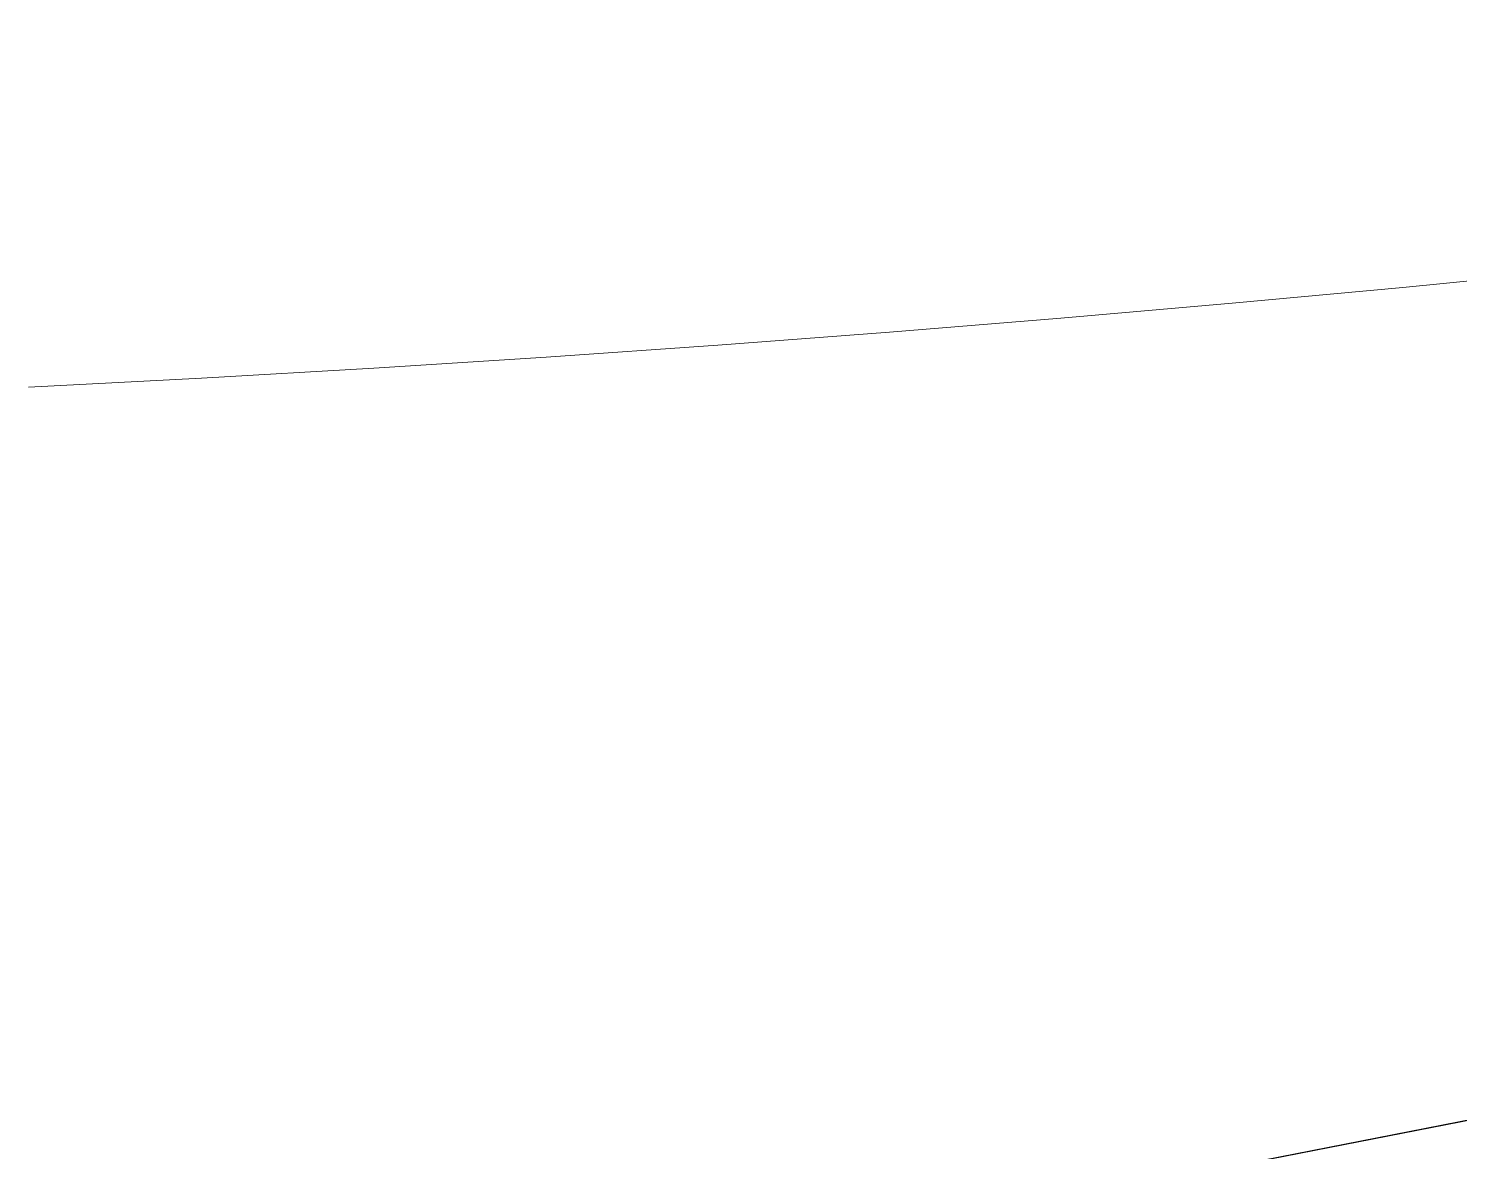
# Model space of a CAD drawing. Header units: millimetres. Extents: x -13407 to 8063098, y -2635 to 109271.
# Drawn here: x 15129.8 to 15580.1, y 50923.2 to 51276.6 of the extents above; entities that cross this region are included whole.
import ezdxf

# ---------------------------------------------------------------- set-up
doc = ezdxf.new("R2010")
doc.units = ezdxf.units.MM
doc.layers.add('АР_Размеры', color=175, linetype='Continuous', lineweight=9)
doc.layers.add('АР_Сущ Несущая стена', color=202, linetype='Continuous', lineweight=30)

# ---------------------------------------------------------------- blocks, each defined once
blk = doc.blocks.new('A$Ceb335dd1')
at = {"color": 253, "ltscale": 150}
blk.add_line((939.2791940482715, 285.504461263452), (-1091.35518126074, -147.8189515062243), dxfattribs=at)
blk = doc.blocks.new('A$C99cbc27b')
at = {"color": 253, "ltscale": 100, "rotation": 359}
blk.add_blockref('A$Ceb335dd1', (-1224.726875122171, -6398.015814709244), dxfattribs=at)

msp = doc.modelspace()

# ---------------------------------------------------------------- linework, layer by layer
at = {"layer": 'АР_Сущ Несущая стена', "color": 253, "lineweight": 18, "ltscale": 100}
for centre, radius, start, end in [((14679.831338032, 60296.89645703463), 9144.28346907419, 272.8206375183279, 356.2887310665525), ((14687.49876052706, 60278.90682983314), 9778.654617052323, 272.5925479651556, 356.6353913737195)]:
    msp.add_arc(centre, radius, start, end, dxfattribs=at)

# ---------------------------------------------------------------- block references
at = {"color": 253, "ltscale": 100, "rotation": 359}
msp.add_blockref('A$Ceb335dd1', (16345.21027881699, 50996.992681314), dxfattribs=at)
at = {"layer": 'АР_Размеры', "color": 253, "ltscale": 100}
msp.add_blockref('A$C99cbc27b', (17569.93839202856, 57394.99999999997), dxfattribs=at)

doc.saveas('drawing.dxf')
